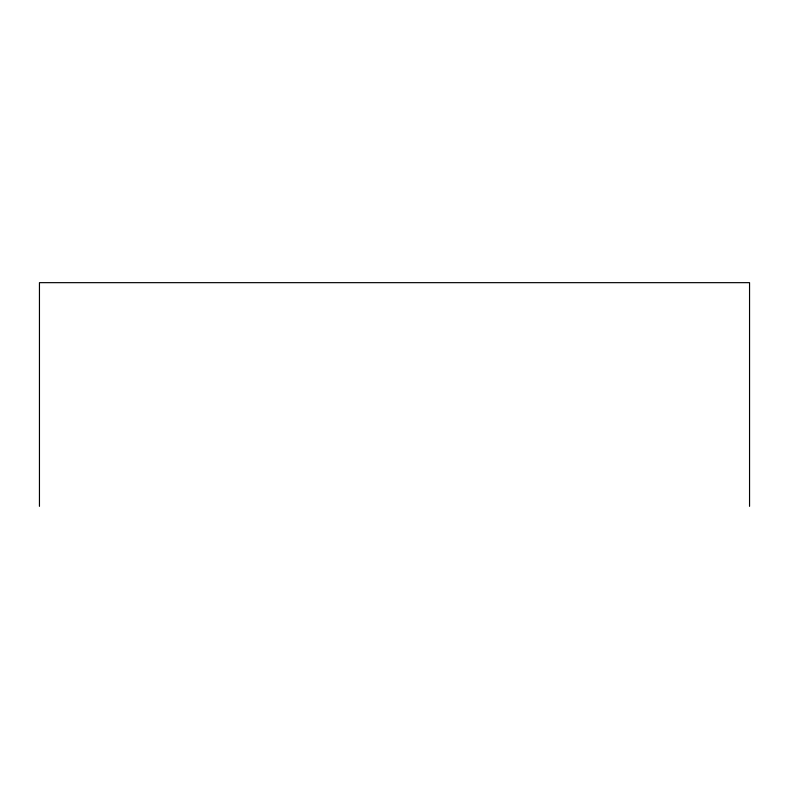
<?xml version="1.0" encoding="UTF-8"?>
<svg xmlns="http://www.w3.org/2000/svg" width="789" height="789" viewBox="0 0 789 789"><rect width="100%" height="100%" fill="white"/><g stroke="black" fill="none" stroke-linecap="round" stroke-linejoin="round"><path stroke-width="1.18" d="M749.55 506.341L749.55 282.659L39.45 282.659L39.45 506.341"/></g></svg>
